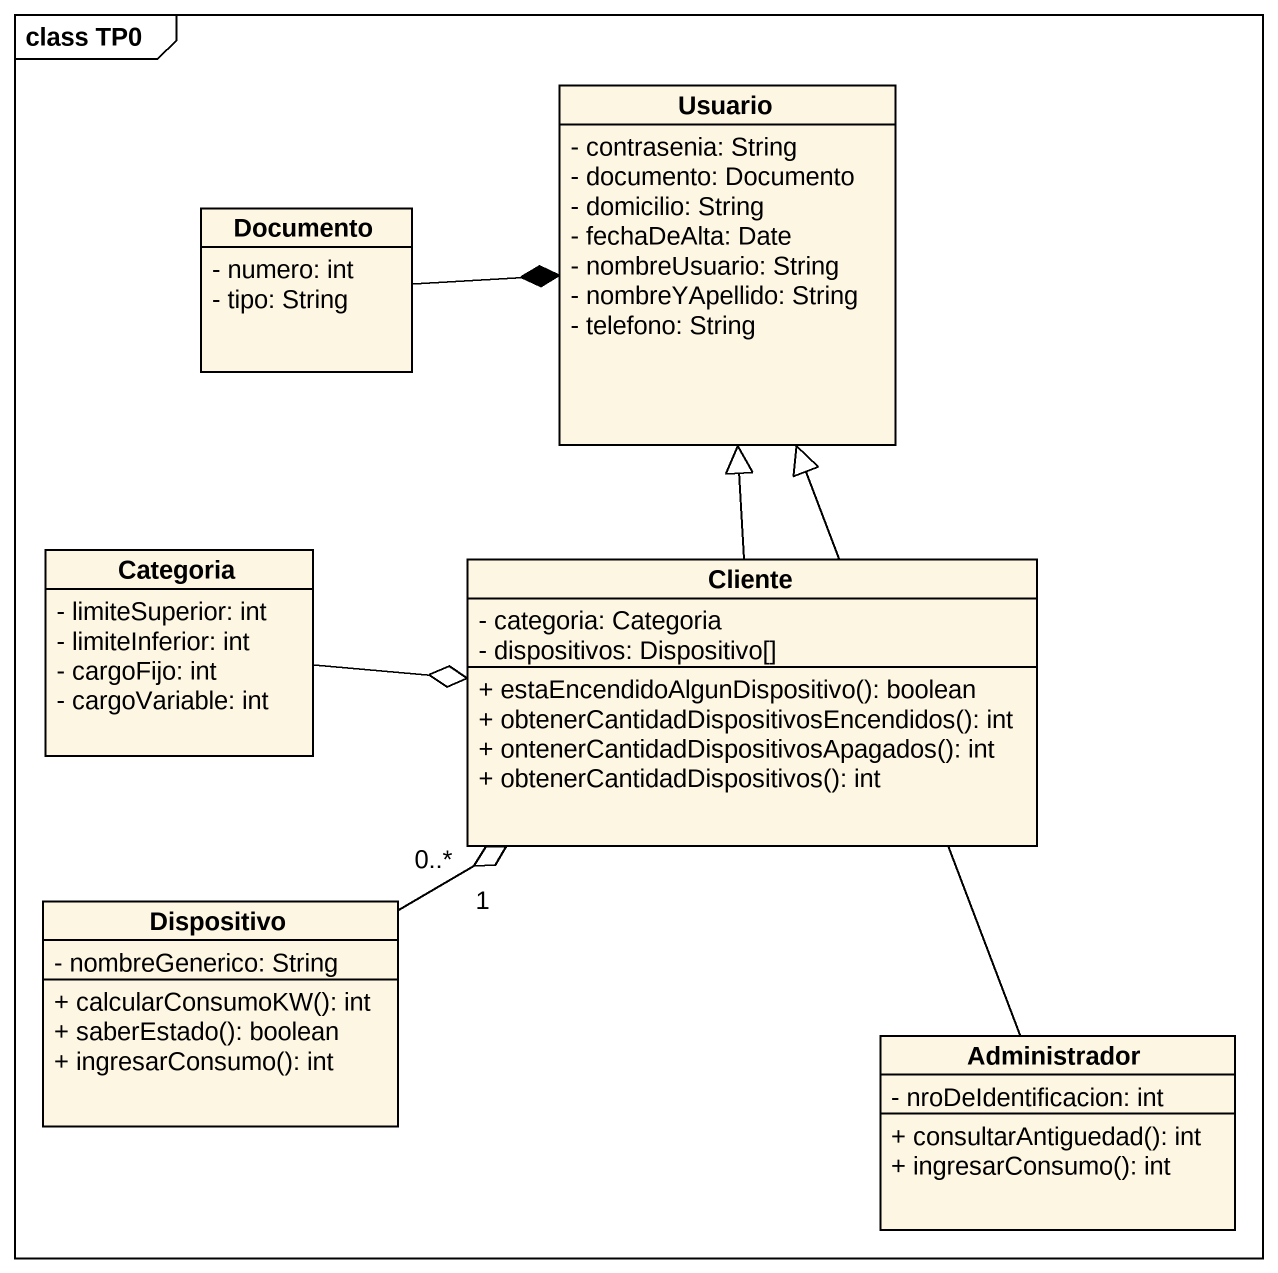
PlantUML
@startuml
mainframe class TP0
hide circle
hide empty members
skinparam classAttributeIconSize 0
class Usuario {
  - contrasenia: String
  - documento: Documento
  - domicilio: String
  - fechaDeAlta: Date
  - nombreUsuario: String
  - nombreYApellido: String
  - telefono: String
}
class Documento {
  - numero: int
  - tipo: String
}
class Categoria {
  - limiteSuperior: int
  - limiteInferior: int
  - cargoFijo: int
  - cargoVariable: int
}
class Cliente {
  - categoria: Categoria
  - dispositivos: Dispositivo[]
  + estaEncendidoAlgunDispositivo(): boolean
  + obtenerCantidadDispositivosEncendidos(): int
  + ontenerCantidadDispositivosApagados(): int
  + obtenerCantidadDispositivos(): int
}
class Dispositivo {
  - nombreGenerico: String
  + calcularConsumoKW(): int
  + saberEstado(): boolean
  + ingresarConsumo(): int
}
class Administrador {
  - nroDeIdentificacion: int
  + consultarAntiguedad(): int
  + ingresarConsumo(): int
}
Documento -right-* Usuario
Categoria -right-o Cliente
Cliente -up-|> Usuario
Dispositivo "0..*" -right-o "1" Cliente
Administrador -up-|> Usuario
@enduml
